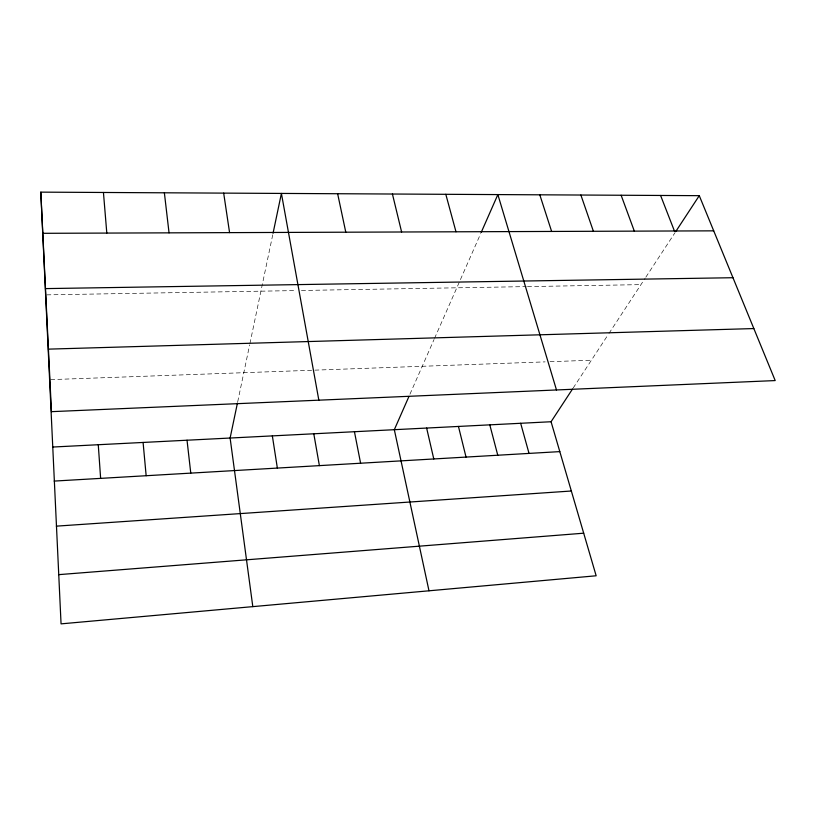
<?xml version="1.0" encoding="UTF-8"?>
<svg xmlns="http://www.w3.org/2000/svg" width="816" height="816" viewBox="0 0 816 816"><rect width="100%" height="100%" fill="white"/><g stroke="black" fill="none" stroke-linecap="round" stroke-linejoin="round"><path stroke-width="0.61" stroke-dasharray="4.08 3.06" d="M237.701 401.829L249.645 344.872M249.91 343.638L272.809 234.457M409.948 394.21L434.03 339.527M434.53 338.395L480.685 233.6M573.179 388.018L608.277 334.468M608.971 333.418L645.14 278.236M645.844 277.165L675.056 232.611M50.684 379.624L313.619 370.189M314.874 370.148L545.119 361.876M550.055 361.702L591.396 360.213M46.798 294.862L296.392 290.567M301.461 290.476L526.238 286.61M527.493 286.589L640.948 284.631"/><path stroke-width="1.22" d="M237.446 403.043L230.112 438.029L252.807 606.625M273.054 233.254L281.408 193.433L318.842 400.177M408.969 396.423L394.322 429.695L428.992 590.794M481.185 232.458L497.862 194.585L556.492 389.977M40.8 192.137L51.459 411.662L775.2 380.572L699.271 195.667L40.8 192.137L61.057 623.863L596.159 575.78L551.065 421.739L572.506 389.038M675.75 231.55L699.271 195.667M58.681 574.648L583.695 533.195M56.345 526.147L571.353 491.008M54.172 481.083L559.817 451.615M52.53 447.046L551.065 421.739M48.419 349.136L753.841 328.562M45.482 288.609L732.962 277.715M42.799 233.315L713.714 230.846M660.583 195.463L674.424 230.989M621.129 195.248L634.328 231.132M580.88 195.034L593.405 231.285M539.794 194.81L551.626 231.438M520.659 423.28L529.033 453.41M445.811 194.31L455.991 231.795M489.794 424.85L497.77 455.236M458.459 426.442L466.028 457.082M392.425 194.024L401.615 231.989M426.635 428.053L433.786 458.959M337.64 193.729L345.79 232.193M354.44 431.715L360.601 463.223M313.793 433.775L319.382 465.63M272.35 435.887L277.358 468.078M223.676 193.117L229.571 232.621M164.373 192.8L169.045 232.846M187.027 440.212L190.771 473.117M143.086 442.445L146.156 475.718M103.438 192.474L106.804 233.08M98.267 444.72L100.633 478.37"/></g></svg>
